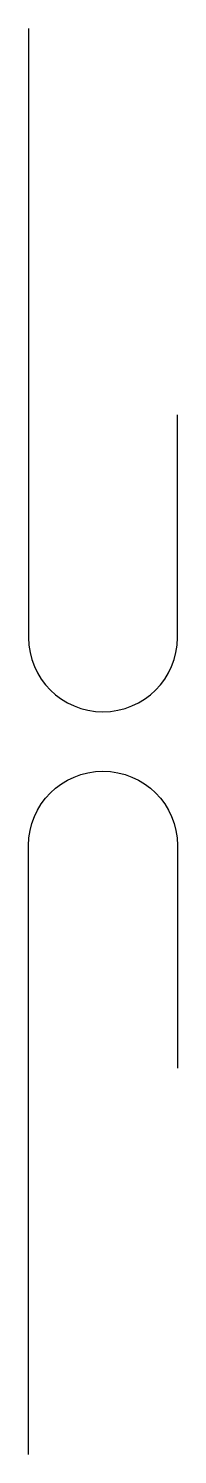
# Model space of a CAD drawing. Header units: centimetres. Extents: x 12615.4 to 12617.9, y 13689 to 13713.
import ezdxf

# ---------------------------------------------------------------- set-up
doc = ezdxf.new("R2010")
doc.units = ezdxf.units.CM
doc.header["$LTSCALE"] = 15
doc.header["$MEASUREMENT"] = 0
doc.layers.add('3', color=3, linetype='Continuous')

msp = doc.modelspace()

# ---------------------------------------------------------------- linework, layer by layer
at = {"layer": '3'}
for p, q in [((12615.362, 13712.982), (12615.362, 13702.732)), ((12615.362, 13688.982), (12615.362, 13699.232))]:
    msp.add_line(p, q, dxfattribs=at)
for points in [[(12615.362, 13702.732, 1), (12617.862, 13702.732), (12617.862, 13706.482)], [(12615.362, 13699.232, -1), (12617.862, 13699.232), (12617.862, 13695.482)]]:
    msp.add_lwpolyline(points, format="xyb", dxfattribs=at)

doc.saveas('drawing.dxf')
